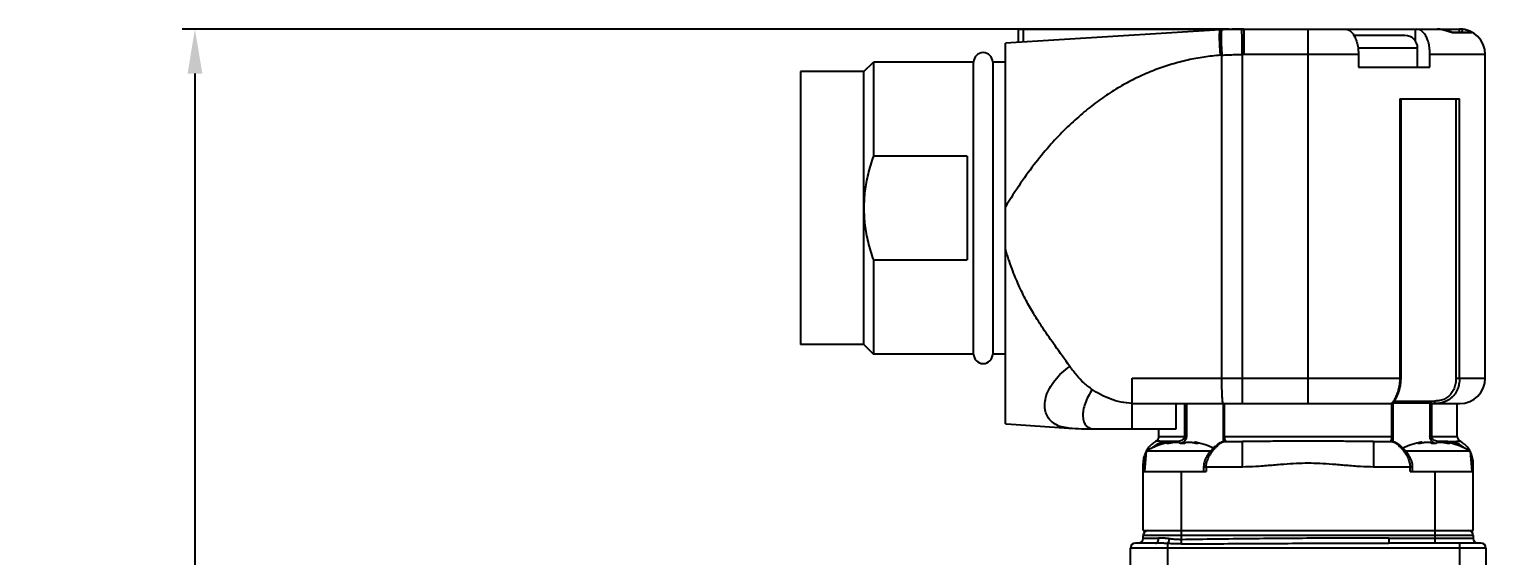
# Model space of a CAD drawing. Header units: millimetres. Extents: x 825 to 4294, y 1031 to 3282.
# Drawn here: x 1685.5 to 1800.2, y 1756.1 to 1797.6 of the extents above; entities that cross this region are included whole.
import ezdxf

# ---------------------------------------------------------------- set-up
doc = ezdxf.new("R2010")
doc.units = ezdxf.units.MM
doc.layers.add('AM_5', color=3, linetype='Continuous', lineweight=25)
doc.styles.get("Standard").update_dxf_attribs({"font": 'geniso.shx'})
doc.dimstyles.new('AM_ISO$0', dxfattribs={"dimtxt": 3.5, "dimasz": 3.5, "dimexe": 1, "dimexo": 1, "dimgap": 1.5, "dimtad": 1, "dimdsep": 46, "dimtxsty": 'Standard', "dimcen": 0, "dimclrd": 256, "dimclre": 256, "dimclrt": 2, "dimadec": 0, "dimazin": 2, "dimtp": 0.1, "dimtm": 0.1, "dimtfac": 0.71, "dimtdec": 3, "dimtmove": 0, "dimatfit": 3, "dimfxl": 1, "dimlwd": -1, "dimlwe": -1, "dimarcsym": 1})

# ---------------------------------------------------------------- blocks, each defined once
blk = doc.blocks.new('*D80')
at = {"layer": 'AM_5', "linetype": 'ByBlock', "transparency": 16777216}
for p, q in [((1779.99, 1797.64), (1697.51, 1797.64)), ((1698.51, 1794.14), (1698.51, 1676.64)), ((1797.7, 1673.14), (1697.51, 1673.14))]:
    blk.add_line(p, q, dxfattribs=at)
at = {"layer": 'AM_5', "transparency": 16777216}
for points in [[(1697.93, 1794.14), (1699.1, 1794.14), (1698.51, 1797.64)], [(1697.93, 1676.64), (1699.1, 1676.64), (1698.51, 1673.14)]]:
    blk.add_solid(points, dxfattribs=at)
at = {"layer": 'DEFPOINTS', "color": 0, "transparency": 16777216}
for p in [(1780.99, 1797.64), (1698.51, 1673.14), (1798.7, 1673.14)]:
    blk.add_point(p, dxfattribs=at)
at = {"layer": 'AM_5', "color": 2, "transparency": 16777216, "insert": (1692.01, 1735.39), "char_height": 10, "attachment_point": 5, "rotation": 90}
blk.add_mtext('124.5', dxfattribs=at)

msp = doc.modelspace()

# ---------------------------------------------------------------- linework, layer by layer
at = {"color": 7, "linetype": 'Continuous'}
for p, q in [((1779.27999, 1797.58512), (1762.35174, 1796.54192)), ((1763.35174, 1797.64192), (1763.35174, 1796.60367)), ((1763.35175, 1797.64192), (1789.13694, 1797.64192)), ((1789.14644, 1797.64192), (1798.15174, 1797.64192)), ((1793.82674, 1797.14192), (1789.82674, 1797.14192)), ((1797.51879, 1797.41416), (1798.92886, 1797.41416)), ((1762.35174, 1766.54212), (1762.35174, 1796.54192)), ((1794.82674, 1794.64192), (1794.82674, 1796.14192)), ((1751.20174, 1794.29192), (1751.95174, 1795.04192)), ((1751.95174, 1795.04192), (1751.95174, 1787.62695)), ((1759.85174, 1795.04192), (1751.95174, 1795.04192)), ((1759.85174, 1772.04192), (1759.85174, 1795.04192)), ((1761.35174, 1795.04192), (1761.35174, 1772.04192)), ((1762.35174, 1795.04192), (1761.35174, 1795.04192)), ((1790.17022, 1795.64192), (1790.17022, 1794.64192)), ((1795.79939, 1794.64192), (1795.79939, 1795.64192)), ((1800.15174, 1770.14192), (1800.15174, 1795.64192)), ((1746.20174, 1794.29192), (1746.20174, 1772.79192)), ((1751.20174, 1794.29192), (1746.20174, 1794.29192)), ((1751.20174, 1772.79192), (1751.20174, 1794.29192)), ((1790.17022, 1794.64192), (1795.79939, 1794.64192)), ((1793.42227, 1792.14192), (1798.13767, 1792.14192)), ((1793.51875, 1770.14192), (1793.51875, 1792.14192)), ((1759.35174, 1787.62695), (1751.95174, 1787.62695)), ((1759.35174, 1787.62695), (1759.35174, 1779.45688)), ((1751.95174, 1779.45688), (1751.95174, 1772.04192)), ((1751.95174, 1779.45688), (1759.35174, 1779.45688)), ((1751.20174, 1772.79192), (1746.20174, 1772.79192)), ((1751.20174, 1772.79192), (1751.95174, 1772.04192)), ((1759.85174, 1772.04192), (1751.95174, 1772.04192)), ((1762.35174, 1772.04192), (1761.35174, 1772.04192)), ((1772.35174, 1766.14192), (1772.35174, 1770.14141)), ((1772.35174, 1768.14192), (1792.75306, 1768.14192)), ((1775.81846, 1766.14192), (1775.81846, 1768.14192)), ((1795.79144, 1768.16871), (1792.86659, 1768.16871)), ((1795.95454, 1768.14192), (1798.15174, 1768.14192)), ((1797.95174, 1765.54192), (1797.95174, 1768.14192)), ((1762.42862, 1766.53679), (1767.35661, 1766.20833)), ((1769.35174, 1766.14192), (1775.81846, 1766.14192)), ((1774.45174, 1765.54192), (1774.45174, 1766.14192)), ((1775.91855, 1765.14192), (1775.20174, 1765.14192)), ((1775.35684, 1765.05207), (1775.35684, 1765.11033)), ((1777.24663, 1765.05207), (1777.24663, 1765.11033)), ((1779.57147, 1765.14192), (1781.04203, 1765.14192)), ((1791.36144, 1765.14192), (1792.83182, 1765.14192)), ((1795.15684, 1765.05207), (1795.15684, 1765.11033)), ((1797.20174, 1765.14192), (1796.48493, 1765.14192)), ((1797.04663, 1765.05207), (1797.04663, 1765.11033)), ((1773.44172, 1764.39192), (1773.30174, 1762.79192)), ((1778.51945, 1764.39192), (1773.44172, 1764.39192)), ((1798.96176, 1764.39192), (1793.88419, 1764.39192)), ((1798.96176, 1764.39192), (1799.10174, 1762.79192)), ((1773.20174, 1758.14192), (1773.20174, 1763.42138)), ((1773.20174, 1762.79192), (1778.17056, 1762.79192)), ((1777.97056, 1763.14192), (1777.97056, 1762.79192)), ((1794.23292, 1762.79192), (1799.20174, 1762.79192)), ((1794.43292, 1762.79192), (1794.43292, 1763.14192)), ((1799.20174, 1758.14192), (1799.20174, 1763.42138)), ((1773.20174, 1758.14192), (1799.20174, 1758.14192)), ((1774.18547, 1757.14192), (1772.60224, 1757.14192)), ((1773.20224, 1757.54192), (1773.20224, 1757.74192)), ((1799.80224, 1757.14192), (1792.56979, 1757.14192)), ((1799.20224, 1757.74192), (1799.20224, 1757.54192)), ((1772.20224, 1744.07629), (1772.20224, 1756.74192)), ((1800.20224, 1756.74192), (1800.20224, 1751.02491))]:
    msp.add_line(p, q, dxfattribs=at)
at = {"color": 9, "linetype": 'Continuous'}
for p, q in [((1763.75633, 1797.64192), (1763.75633, 1796.62848)), ((1781.12523, 1797.64192), (1781.12523, 1795.64192)), ((1786.20174, 1768.14192), (1786.20174, 1797.64192)), ((1794.64132, 1797.64192), (1794.64132, 1796.71891)), ((1796.92321, 1797.64192), (1796.92321, 1797.57876)), ((1797.07192, 1797.54145), (1797.07083, 1797.5377)), ((1797.65142, 1797.37397), (1799.07801, 1797.37397)), ((1798.13122, 1797.41416), (1798.13122, 1797.64192)), ((1798.34228, 1797.41416), (1798.36764, 1797.62793)), ((1794.82674, 1796.14192), (1790.13614, 1796.14192)), ((1779.40511, 1770.14192), (1779.40511, 1795.595)), ((1780.99949, 1795.64183), (1780.99949, 1768.14192)), ((1790.17022, 1795.64192), (1781.12523, 1795.64187)), ((1800.15174, 1795.64192), (1795.79939, 1795.64192)), ((1793.42227, 1792.14192), (1793.42227, 1770.14192)), ((1797.85521, 1770.14192), (1797.85521, 1792.14192)), ((1798.13767, 1770.14192), (1798.13767, 1792.14192)), ((1772.35174, 1770.14192), (1793.51875, 1770.14192)), ((1797.85521, 1770.14192), (1800.15174, 1770.14192)), ((1793.00904, 1768.34192), (1796.19025, 1768.34192)), ((1776.46541, 1768.14192), (1776.46541, 1765.54192)), ((1776.61204, 1768.14192), (1776.61204, 1765.54192)), ((1779.53689, 1765.54192), (1779.53689, 1768.14192)), ((1779.62402, 1765.54192), (1779.62402, 1768.14192)), ((1792.77946, 1768.14333), (1792.77946, 1765.54192)), ((1792.86659, 1768.16871), (1792.86659, 1765.54192)), ((1795.79144, 1768.16871), (1795.79144, 1765.54192)), ((1795.93807, 1765.54192), (1795.93807, 1768.14333)), ((1774.45174, 1765.54192), (1776.61204, 1765.54192)), ((1775.11425, 1765.04368), (1775.11425, 1765.01024)), ((1775.2104, 1765.02273), (1775.2104, 1765.07123)), ((1777.39308, 1765.07123), (1777.39308, 1765.02272)), ((1777.48922, 1765.01022), (1777.48922, 1765.04368)), ((1779.53689, 1765.54192), (1792.86659, 1765.54192)), ((1781.04203, 1763.14192), (1781.04203, 1765.14192)), ((1791.36144, 1765.14192), (1791.36144, 1763.14192)), ((1794.91425, 1765.04368), (1794.91425, 1765.01024)), ((1795.0104, 1765.02273), (1795.0104, 1765.07123)), ((1795.79144, 1765.54192), (1795.93807, 1765.54194)), ((1795.93807, 1765.54192), (1797.95174, 1765.54192)), ((1797.19308, 1765.07123), (1797.19308, 1765.02272)), ((1797.28922, 1765.01022), (1797.28922, 1765.04368)), ((1773.33236, 1763.14192), (1773.20174, 1763.14192)), ((1776.20174, 1762.79192), (1776.20224, 1757.41816)), ((1781.04204, 1763.14192), (1777.97056, 1763.14192)), ((1778.17056, 1763.14192), (1778.17056, 1762.79192)), ((1794.43292, 1763.14192), (1791.36144, 1763.14192)), ((1794.23292, 1762.79192), (1794.23292, 1763.14192)), ((1796.20224, 1757.14192), (1796.20174, 1762.79192)), ((1799.20174, 1763.14192), (1799.07112, 1763.14192)), ((1799.20224, 1757.74192), (1773.20224, 1757.74192)), ((1773.20224, 1757.54192), (1774.42274, 1757.54192)), ((1792.56979, 1757.54199), (1799.20224, 1757.54192)), ((1792.56979, 1757.54192), (1792.56979, 1757.14192)), ((1800.20224, 1756.74192), (1772.20224, 1756.74192)), ((1775.12371, 1756.74192), (1775.12371, 1732.89019)), ((1798.14989, 1742.48971), (1798.14989, 1756.74192))]:
    msp.add_line(p, q, dxfattribs=at)
at = {"color": 7, "linetype": 'Continuous'}
for centre, radius, start, end in [((1781.12523, 1767.64192), 30, 90, 93.5263729), ((1793.82674, 1796.14192), 1, 0, 90), ((1798.15174, 1795.64192), 2, 0, 90), ((1760.60174, 1795.04192), 0.75, 0, 180), ((1760.60174, 1772.04192), 0.75, 180, 0), ((1798.15174, 1770.14192), 2, 270, 0), ((1769.35174, 1796.14192), 30, 266.1867676, 270), ((1776.30174, 1759.6796), 5.51231, 99.8701103, 121.2545789), ((1775.20174, 1763.14192), 2, 90, 132.6208539), ((1774.05174, 1765.54192), 0.4, 297.7685291, 0), ((1776.30174, 1759.6796), 5.51231, 63.8266219, 80.1298897), ((1796.10174, 1759.6796), 5.51231, 99.8701103, 116.1766184), ((1796.10174, 1759.6796), 5.51231, 58.7454211, 80.1298897), ((1797.20174, 1763.14192), 2, 47.3826322, 90), ((1798.35174, 1765.54192), 0.4, 180, 242.2314709), ((1775.20174, 1763.14192), 2, 153.6195065, 180), ((1797.20174, 1763.14192), 2, 0, 26.3730949), ((1773.60224, 1757.74192), 0.4, 95.9999856, 180), ((1798.80224, 1757.74192), 0.4, 0, 89.999882), ((1772.60224, 1756.74192), 0.4, 90, 180), ((1772.80224, 1757.54192), 0.4, 270, 0), ((1799.60224, 1757.54192), 0.4, 180, 270), ((1799.80224, 1756.74192), 0.4, 0, 89.9998112)]:
    msp.add_arc(centre, radius, start, end, dxfattribs=at)
at = {"color": 9, "linetype": 'Continuous'}
for points in [[(1779.29673, 1795.58724), (1779.26598, 1796.02866), (1779.24406, 1796.43811), (1779.23108, 1796.80911), (1779.2278, 1797.12623), (1779.23495, 1797.37358), (1779.25259, 1797.53018), (1779.27999, 1797.58512)], [(1779.39616, 1797.59205), (1779.37159, 1797.54042), (1779.35504, 1797.39169), (1779.34729, 1797.15354), (1779.34871, 1796.83788), (1779.35923, 1796.46022), (1779.37834, 1796.03905), (1779.40515, 1795.595)], [(1780.99949, 1795.64164), (1780.9975, 1796.08484), (1780.99566, 1796.49569), (1780.99399, 1796.8677), (1780.99256, 1797.18531), (1780.99145, 1797.43254), (1780.99075, 1797.58829), (1780.99051, 1797.64162)], [(1796.35617, 1797.64192), (1796.43796, 1797.6406)], [(1796.43796, 1797.6406), (1796.53041, 1797.63592)], [(1796.53041, 1797.63592), (1796.59425, 1797.6307)], [(1796.59425, 1797.6307), (1796.59996, 1797.63016), (1796.6293, 1797.62714)], [(1796.6293, 1797.62714), (1796.83923, 1797.59516), (1797.07084, 1797.53771)], [(1797.07084, 1797.53771), (1797.19003, 1797.50031), (1797.2994, 1797.46437), (1797.3497, 1797.44779)], [(1797.3497, 1797.44779), (1797.39689, 1797.43251), (1797.48128, 1797.40669), (1797.55185, 1797.38817), (1797.58182, 1797.38181)], [(1797.519, 1797.41414), (1797.54627, 1797.41255), (1797.65141, 1797.37397)], [(1797.58182, 1797.38181), (1797.60837, 1797.37738), (1797.63158, 1797.37478)], [(1797.63158, 1797.37478), (1797.65142, 1797.37397)], [(1798.92497, 1797.4714), (1798.88795, 1797.48851), (1798.80207, 1797.52355), (1798.70374, 1797.55713), (1798.59635, 1797.58676), (1798.48322, 1797.61069), (1798.36764, 1797.62793)], [(1799.07801, 1797.37397), (1799.07137, 1797.38669), (1799.04877, 1797.40318), (1799.01139, 1797.42632), (1798.95802, 1797.45526), (1798.92497, 1797.4714)], [(1798.92907, 1797.41416), (1798.98066, 1797.4096), (1799.07801, 1797.37397)], [(1779.29673, 1795.58724), (1778.00757, 1795.44118), (1776.72627, 1795.20317), (1775.4591, 1794.87305), (1774.21238, 1794.45128), (1772.99095, 1793.93853), (1771.7916, 1793.33181), (1770.60894, 1792.62488), (1769.43856, 1791.8094), (1768.27521, 1790.87359), (1767.11216, 1789.80067), (1765.94269, 1788.56887), (1764.75773, 1787.14723), (1763.55604, 1785.50687), (1762.35173, 1783.63864)], [(1779.29673, 1795.58724), (1779.33304, 1795.59005), (1779.36916, 1795.5927), (1779.40511, 1795.595)], [(1779.40511, 1795.595), (1779.91651, 1795.61887), (1780.44206, 1795.63445), (1780.99949, 1795.64164)], [(1781.12523, 1795.64187), (1781.08325, 1795.64183), (1781.04134, 1795.64183), (1780.99949, 1795.64183)], [(1767.42173, 1771.0727), (1766.26694, 1772.69518), (1765.3233, 1774.05117), (1764.59113, 1775.19882), (1763.98839, 1776.26509), (1763.40968, 1777.45391), (1762.88097, 1778.7515), (1762.35173, 1780.31004)], [(1767.35661, 1766.20833), (1766.77595, 1766.30633), (1766.26523, 1766.52358), (1765.90377, 1766.80905), (1765.63406, 1767.18819), (1765.48112, 1767.64739), (1765.45837, 1768.17204), (1765.57486, 1768.74755), (1765.84448, 1769.36907), (1766.24047, 1769.96428), (1766.79621, 1770.56661), (1767.42173, 1771.0727)], [(1769.18674, 1769.24652), (1768.53433, 1769.77089), (1767.96922, 1770.36303), (1767.42173, 1771.0727)], [(1779.5114, 1768.14192), (1779.48775, 1768.19206), (1779.46529, 1768.33998), (1779.44513, 1768.57826), (1779.4283, 1768.89494), (1779.41564, 1769.27415), (1779.40778, 1769.69688), (1779.40511, 1770.14192)], [(1793.42227, 1770.14192), (1793.41353, 1769.89067), (1793.38767, 1769.64295), (1793.34609, 1769.40336), (1793.29112, 1769.17632), (1793.22592, 1768.96595), (1793.15423, 1768.77599), (1793.08003, 1768.60942), (1793.00689, 1768.46765), (1792.9378, 1768.35118), (1792.87534, 1768.25997), (1792.82193, 1768.19442), (1792.78035, 1768.15502), (1792.75306, 1768.14192)], [(1797.85521, 1770.14192), (1797.81484, 1769.71492), (1797.7037, 1769.33624), (1797.53168, 1769.01192), (1797.27368, 1768.71857), (1796.97135, 1768.51513), (1796.58427, 1768.38106), (1796.19025, 1768.34192)], [(1798.13767, 1770.14192), (1798.12442, 1769.89045), (1798.0846, 1769.64256), (1798.01835, 1769.40281), (1797.92617, 1769.17557), (1797.80915, 1768.96511), (1797.66901, 1768.77512), (1797.508, 1768.60842), (1797.32859, 1768.46676), (1797.13267, 1768.35066), (1796.92082, 1768.25989), (1796.69358, 1768.19458), (1796.45168, 1768.15514), (1796.19587, 1768.14192)], [(1769.18674, 1769.24652), (1768.86444, 1768.70013), (1768.62861, 1768.14343), (1768.49196, 1767.60718), (1768.46182, 1767.12093), (1768.53974, 1766.71142), (1768.72147, 1766.40126), (1768.99713, 1766.20775), (1769.35174, 1766.14192)], [(1772.35174, 1768.14232), (1771.46353, 1768.25484), (1770.61018, 1768.5085), (1769.838, 1768.85944), (1769.18674, 1769.24652)], [(1796.19587, 1768.14192), (1796.19375, 1768.15672), (1796.19196, 1768.19833), (1796.1907, 1768.26322), (1796.19025, 1768.34192)], [(1775.20174, 1765.14192), (1774.82011, 1765.15018), (1774.48392, 1765.16993), (1774.27259, 1765.18799)], [(1775.20175, 1765.1419), (1775.21975, 1765.13377), (1775.23139, 1765.11898), (1775.24259, 1765.09549), (1775.24495, 1765.08904)], [(1776.46541, 1765.54192), (1776.44123, 1765.43046), (1776.36658, 1765.32201), (1776.25438, 1765.2345), (1776.09755, 1765.1674), (1775.91854, 1765.14192)], [(1775.93078, 1765.10573), (1775.92707, 1765.12661), (1775.91855, 1765.14192)], [(1776.61204, 1765.54192), (1776.58137, 1765.36972), (1776.48904, 1765.20594), (1776.3476, 1765.07331), (1776.23728, 1765.00926)], [(1778.17056, 1763.14192), (1778.18003, 1763.30099), (1778.20816, 1763.46801), (1778.25839, 1763.64564), (1778.3337, 1763.83513), (1778.43614, 1764.03556), (1778.5655, 1764.24281), (1778.71539, 1764.44599), (1778.87309, 1764.63238), (1779.0261, 1764.79232), (1779.16718, 1764.92156), (1779.29298, 1765.01996), (1779.40252, 1765.08861), (1779.49527, 1765.12883), (1779.57168, 1765.14192)], [(1779.5468, 1765.19581), (1779.5398, 1765.36616), (1779.53689, 1765.54192)], [(1779.54893, 1765.14122), (1779.5468, 1765.19581)], [(1779.6978, 1765.19809), (1779.68059, 1765.23573), (1779.65237, 1765.32484), (1779.63102, 1765.43439), (1779.62402, 1765.54192)], [(1779.73038, 1765.14192), (1779.71066, 1765.16746), (1779.6978, 1765.19809)], [(1791.36144, 1765.14192), (1790.21701, 1765.15018), (1788.80234, 1765.16993), (1787.10948, 1765.18799), (1785.29253, 1765.18798), (1783.60084, 1765.16993), (1782.18632, 1765.15018), (1781.04204, 1765.14192)], [(1792.68344, 1765.14755), (1792.6731, 1765.14192)], [(1792.77946, 1765.54192), (1792.77194, 1765.43046), (1792.75036, 1765.32201), (1792.72242, 1765.2345), (1792.69278, 1765.1674), (1792.68344, 1765.14755)], [(1792.8318, 1765.14192), (1792.90813, 1765.12885), (1793.00106, 1765.08856), (1793.11099, 1765.01961), (1793.23725, 1764.92075), (1793.37879, 1764.79094), (1793.53162, 1764.63102), (1793.68921, 1764.44457), (1793.83904, 1764.24125), (1793.96797, 1764.03445), (1794.07037, 1763.83384), (1794.14524, 1763.64517), (1794.19519, 1763.46861), (1794.22333, 1763.30202), (1794.23292, 1763.14192)], [(1792.86659, 1765.54192), (1792.86379, 1765.36972), (1792.85714, 1765.20594), (1792.85438, 1765.14108)], [(1796.16502, 1765.01002), (1796.07431, 1765.06075), (1795.92266, 1765.19581), (1795.82341, 1765.36616), (1795.79144, 1765.54192)], [(1796.48494, 1765.14192), (1796.30571, 1765.16746), (1796.14703, 1765.23573), (1796.03419, 1765.32484), (1795.96055, 1765.43439), (1795.93807, 1765.54192)], [(1796.47269, 1765.10566), (1796.47644, 1765.12669), (1796.48493, 1765.14192)], [(1797.15853, 1765.08905), (1797.16089, 1765.09549), (1797.17209, 1765.11898), (1797.18373, 1765.13377), (1797.20173, 1765.1419)], [(1797.20174, 1765.14192), (1797.58337, 1765.15018), (1797.91956, 1765.16993), (1798.13088, 1765.18799)], [(1791.36144, 1763.14192), (1790.32698, 1763.17582), (1789.20715, 1763.26107), (1788.113, 1763.3534), (1787.12397, 1763.41464), (1786.20184, 1763.43538), (1785.27975, 1763.41465), (1784.29075, 1763.35342), (1783.19654, 1763.26109), (1782.07657, 1763.17583), (1781.04204, 1763.14192)], [(1774.18547, 1757.14192), (1774.27509, 1757.17155), (1774.35064, 1757.25476), (1774.40359, 1757.38449), (1774.42274, 1757.54192)], [(1775.13049, 1757.11622), (1774.80797, 1757.13158), (1774.49261, 1757.13958), (1774.18547, 1757.14192)], [(1775.25332, 1757.49053), (1774.96949, 1757.52052), (1774.69366, 1757.53687), (1774.42274, 1757.54192)], [(1775.13049, 1757.11622), (1775.12694, 1757.03079), (1775.12455, 1756.89897), (1775.12371, 1756.74192)], [(1775.25333, 1757.49053), (1775.22638, 1757.33225), (1775.18313, 1757.20046), (1775.13049, 1757.11623)], [(1776.20785, 1757.07976), (1775.8666, 1757.0823), (1775.50386, 1757.09569), (1775.13049, 1757.11622)], [(1776.20224, 1757.41751), (1775.89546, 1757.42305), (1775.57661, 1757.45005), (1775.25332, 1757.49053)], [(1792.56979, 1757.54199), (1787.11375, 1757.52943), (1781.65784, 1757.48812), (1776.20224, 1757.41816)], [(1776.20224, 1757.41751), (1776.20443, 1757.28592), (1776.20637, 1757.16901), (1776.20785, 1757.07978)], [(1776.20785, 1757.07976), (1781.55874, 1757.11496), (1787.01273, 1757.13525), (1792.56979, 1757.14192)], [(1798.14989, 1756.74192), (1798.15069, 1756.89499), (1798.15296, 1757.02476), (1798.15635, 1757.11147), (1798.16036, 1757.14192)]]:
    msp.add_spline(points, degree=3, dxfattribs=at)
at = {"color": 7, "linetype": 'Continuous'}
for points in [[(1789.13694, 1797.64192), (1789.3714, 1797.59019), (1789.59138, 1797.43938), (1789.78787, 1797.1971)], [(1789.78787, 1797.1971), (1789.95058, 1796.87686), (1790.07154, 1796.49671), (1790.14565, 1796.07652), (1790.17022, 1795.64192)], [(1795.79939, 1795.64192), (1795.77446, 1796.07961), (1795.69982, 1796.50032), (1795.57872, 1796.87939), (1795.41633, 1797.19821), (1795.22037, 1797.43954), (1795.00079, 1797.5901), (1794.7661, 1797.64192)], [(1797.07192, 1797.54144), (1796.88758, 1797.58739), (1796.57241, 1797.63305), (1796.35617, 1797.64192)], [(1797.51559, 1797.41426), (1797.48167, 1797.42054), (1797.42079, 1797.43569), (1797.34141, 1797.45884), (1797.24904, 1797.48749), (1797.14574, 1797.5195), (1797.07192, 1797.54145)], [(1798.36764, 1797.62793), (1798.28904, 1797.6357), (1798.21019, 1797.64036), (1798.13122, 1797.64192)], [(1751.95174, 1787.62695), (1751.53238, 1786.2286), (1751.28404, 1784.87475), (1751.20174, 1783.54192)], [(1751.20174, 1783.54192), (1751.28398, 1782.20965), (1751.5321, 1780.85638), (1751.95174, 1779.45688)], [(1793.03946, 1768.38932), (1793.07224, 1768.44374), (1793.10785, 1768.50674), (1793.14585, 1768.57858), (1793.18572, 1768.65948), (1793.22678, 1768.74948), (1793.26831, 1768.84853), (1793.30947, 1768.95646), (1793.34939, 1769.07296), (1793.38714, 1769.19764), (1793.4218, 1769.33002), (1793.45246, 1769.46952), (1793.47822, 1769.61553), (1793.49826, 1769.76729), (1793.51182, 1769.92396), (1793.51827, 1770.08458), (1793.51875, 1770.14192)], [(1792.75307, 1768.14192), (1792.82493, 1768.15508), (1792.87443, 1768.18181), (1792.90136, 1768.20432), (1792.92075, 1768.2243), (1792.93956, 1768.24623), (1792.96014, 1768.27247), (1792.98342, 1768.3044), (1793.00982, 1768.34308), (1793.03946, 1768.38932)], [(1792.77946, 1768.14333), (1792.77132, 1768.14255), (1792.76318, 1768.14208), (1792.75504, 1768.14192)], [(1792.79008, 1768.14486), (1792.77946, 1768.14333)], [(1792.86659, 1768.16871), (1792.85286, 1768.16391), (1792.82317, 1768.15281), (1792.79008, 1768.14486)], [(1795.89792, 1768.15281), (1795.8475, 1768.1639), (1795.79144, 1768.16871)], [(1795.93807, 1768.14333), (1795.89792, 1768.15281)], [(1795.95452, 1768.14192), (1795.94356, 1768.14255), (1795.93831, 1768.14396)], [(1762.35174, 1766.54212), (1762.37667, 1766.54035), (1762.4023, 1766.53857), (1762.42862, 1766.53679)], [(1774.24341, 1765.19082), (1773.9662, 1765.0081), (1773.65864, 1764.70772), (1773.44862, 1764.39796)], [(1775.0533, 1765.01465), (1775.05321, 1765.01288), (1775.06758, 1765.00902), (1775.09946, 1765.00913), (1775.14428, 1765.0132), (1775.19755, 1765.0206), (1775.25738, 1765.03103), (1775.31855, 1765.04368)], [(1775.11425, 1765.04368), (1775.0772, 1765.03091), (1775.05627, 1765.02025), (1775.0533, 1765.01465)], [(1775.2104, 1765.07123), (1775.17851, 1765.06249), (1775.14646, 1765.0533), (1775.11425, 1765.04368)], [(1775.35684, 1765.11033), (1775.3471, 1765.10774), (1775.31885, 1765.10021), (1775.27508, 1765.08854), (1775.2104, 1765.07123)], [(1775.31855, 1765.04368), (1775.36225, 1765.05324), (1775.40603, 1765.06243), (1775.44988, 1765.07123)], [(1775.44988, 1765.07123), (1775.55894, 1765.08967), (1775.65914, 1765.10165), (1775.75311, 1765.10844), (1775.84129, 1765.11028), (1775.91854, 1765.10706), (1775.97927, 1765.09963), (1776.0278, 1765.08784), (1776.06225, 1765.07123)], [(1776.06225, 1765.07123), (1776.074, 1765.06242), (1776.08574, 1765.05324), (1776.09745, 1765.04368)], [(1776.09745, 1765.04368), (1776.12214, 1765.03094), (1776.16284, 1765.02022), (1776.21416, 1765.01279), (1776.27377, 1765.00896), (1776.33742, 1765.00922), (1776.39553, 1765.01346), (1776.44462, 1765.02102), (1776.48284, 1765.03148), (1776.50603, 1765.04368)], [(1776.50603, 1765.04368), (1776.5178, 1765.05328), (1776.52953, 1765.06247), (1776.54122, 1765.07123)], [(1776.54122, 1765.07123), (1776.58661, 1765.09122), (1776.65223, 1765.10377), (1776.73824, 1765.10985), (1776.8387, 1765.10896), (1776.94332, 1765.10174), (1777.04814, 1765.08915), (1777.1536, 1765.07123)], [(1777.1536, 1765.07123), (1777.19797, 1765.06232), (1777.24175, 1765.05313), (1777.28493, 1765.04368)], [(1777.39308, 1765.07123), (1777.3286, 1765.08848), (1777.28481, 1765.10016), (1777.25646, 1765.10772), (1777.24663, 1765.11033)], [(1777.28493, 1765.04368), (1777.34409, 1765.03142), (1777.40165, 1765.02128), (1777.45261, 1765.01399), (1777.49559, 1765.00967), (1777.52818, 1765.00861), (1777.5467, 1765.01091), (1777.55071, 1765.01511)], [(1777.48922, 1765.04368), (1777.45739, 1765.05319), (1777.42535, 1765.06238), (1777.39308, 1765.07123)], [(1777.55071, 1765.01511), (1777.55096, 1765.016), (1777.54214, 1765.02352), (1777.52082, 1765.03304), (1777.48922, 1765.04368)], [(1779.57147, 1765.14172), (1779.45386, 1765.12612), (1779.26604, 1765.04861), (1779.06148, 1764.91442), (1778.83202, 1764.72146), (1778.58113, 1764.46523), (1778.32863, 1764.14555), (1778.11621, 1763.77567), (1777.99216, 1763.38436), (1777.97061, 1763.14192)], [(1794.43288, 1763.14192), (1794.41343, 1763.37216), (1794.29481, 1763.75881), (1794.08874, 1764.12528), (1793.84015, 1764.44506), (1793.58854, 1764.70553), (1793.35514, 1764.90447), (1793.14611, 1765.04382), (1792.95551, 1765.12458), (1792.83208, 1765.14175)], [(1794.8533, 1765.01465), (1794.85321, 1765.01288), (1794.86758, 1765.00902), (1794.89946, 1765.00913), (1794.94428, 1765.0132), (1794.99755, 1765.0206), (1795.05738, 1765.03103), (1795.11855, 1765.04368)], [(1794.91425, 1765.04368), (1794.8772, 1765.03091), (1794.85627, 1765.02025), (1794.8533, 1765.01465)], [(1795.0104, 1765.07123), (1794.97851, 1765.06249), (1794.94646, 1765.0533), (1794.91425, 1765.04368)], [(1795.15684, 1765.11033), (1795.1471, 1765.10774), (1795.11885, 1765.10021), (1795.07508, 1765.08854), (1795.0104, 1765.07123)], [(1795.11855, 1765.04368), (1795.16225, 1765.05324), (1795.20603, 1765.06243), (1795.24988, 1765.07123)], [(1795.24988, 1765.07123), (1795.35894, 1765.08967), (1795.45914, 1765.10165), (1795.55311, 1765.10844), (1795.64129, 1765.11028), (1795.71854, 1765.10706), (1795.77927, 1765.09963), (1795.8278, 1765.08784), (1795.86225, 1765.07123)], [(1795.86225, 1765.07123), (1795.874, 1765.06242), (1795.88574, 1765.05324), (1795.89745, 1765.04368)], [(1795.89745, 1765.04368), (1795.92214, 1765.03094), (1795.96284, 1765.02022), (1796.01416, 1765.01279), (1796.07377, 1765.00896), (1796.13742, 1765.00922), (1796.19553, 1765.01346), (1796.24462, 1765.02102), (1796.28284, 1765.03148), (1796.30603, 1765.04368)], [(1796.30603, 1765.04368), (1796.3178, 1765.05328), (1796.32953, 1765.06247), (1796.34122, 1765.07123)], [(1796.34122, 1765.07123), (1796.38661, 1765.09122), (1796.45223, 1765.10377), (1796.53824, 1765.10985), (1796.6387, 1765.10896), (1796.74332, 1765.10174), (1796.84814, 1765.08915), (1796.9536, 1765.07123)], [(1796.9536, 1765.07123), (1796.99797, 1765.06232), (1797.04175, 1765.05313), (1797.08493, 1765.04368)], [(1797.19308, 1765.07123), (1797.1286, 1765.08848), (1797.08481, 1765.10016), (1797.05646, 1765.10772), (1797.04663, 1765.11033)], [(1797.08493, 1765.04368), (1797.14409, 1765.03142), (1797.20165, 1765.02128), (1797.25261, 1765.01399), (1797.29559, 1765.00967), (1797.32818, 1765.00861), (1797.3467, 1765.01091), (1797.35071, 1765.01511)], [(1797.28922, 1765.04368), (1797.25739, 1765.05319), (1797.22535, 1765.06238), (1797.19308, 1765.07123)], [(1797.35071, 1765.01511), (1797.35096, 1765.016), (1797.34214, 1765.02352), (1797.32082, 1765.03304), (1797.28922, 1765.04368)], [(1798.95486, 1764.39796), (1798.74484, 1764.70772), (1798.43728, 1765.0081), (1798.16007, 1765.19082)], [(1773.42236, 1764.34851), (1773.26829, 1763.94702), (1773.20361, 1763.52188)], [(1773.43924, 1764.38068), (1773.42236, 1764.34851)], [(1798.95905, 1764.39027), (1798.95486, 1764.39796)], [(1798.98112, 1764.34851), (1798.96424, 1764.38068)], [(1799.19987, 1763.52188), (1799.13519, 1763.94702), (1798.98112, 1764.34851)], [(1773.2016, 1763.43132), (1773.20159, 1763.4214)], [(1773.20361, 1763.52188), (1773.20244, 1763.48861), (1773.20183, 1763.45856), (1773.2016, 1763.43132)], [(1773.20179, 1763.43538), (1773.20173, 1763.413)], [(1773.20177, 1763.3624), (1773.20176, 1763.35238), (1773.20175, 1763.33007), (1773.20174, 1763.30551)], [(1773.20176, 1763.34162), (1773.20175, 1763.33007), (1773.20174, 1763.30551)], [(1773.20174, 1763.30551), (1773.20174, 1763.3006)], [(1773.20174, 1763.30551), (1773.20174, 1763.27969), (1773.20175, 1763.25458), (1773.20175, 1763.23075), (1773.20174, 1763.20766), (1773.20174, 1763.18408), (1773.20177, 1763.16491), (1773.20177, 1763.16273)], [(1773.20174, 1763.3006), (1773.20174, 1763.29264)], [(1773.20174, 1763.29264), (1773.20174, 1763.28785)], [(1773.20174, 1763.19129), (1773.20174, 1763.18408), (1773.20177, 1763.16491), (1773.20177, 1763.16273)], [(1799.20053, 1763.50489), (1799.19987, 1763.52188)], [(1799.20163, 1763.44475), (1799.20051, 1763.50489)], [(1799.20163, 1763.44475), (1799.20051, 1763.50489)], [(1799.20189, 1763.4214), (1799.20188, 1763.43132), (1799.20165, 1763.45856), (1799.20103, 1763.48861), (1799.20053, 1763.50489)], [(1799.20175, 1763.413), (1799.20163, 1763.44475)]]:
    msp.add_spline(points, degree=3, dxfattribs=at)

# ---------------------------------------------------------------- dimensions: what is measured, and where the dimension line sits
at = {"layer": 'AM_5'}
dim = msp.add_linear_dim(base=(1698.51371, 1673.14192), p1=(1780.99051, 1797.64162), p2=(1798.70224, 1673.14192), angle=90, dimstyle='AM_ISO$0', override={"dimtxt": 10, "dimpost": ''}, dxfattribs=at)
dim.commit()
dim.dimension.update_dxf_attribs({"geometry": '*D80', "text_midpoint": (1692.01272, 1735.39177)})

doc.saveas('drawing.dxf')
